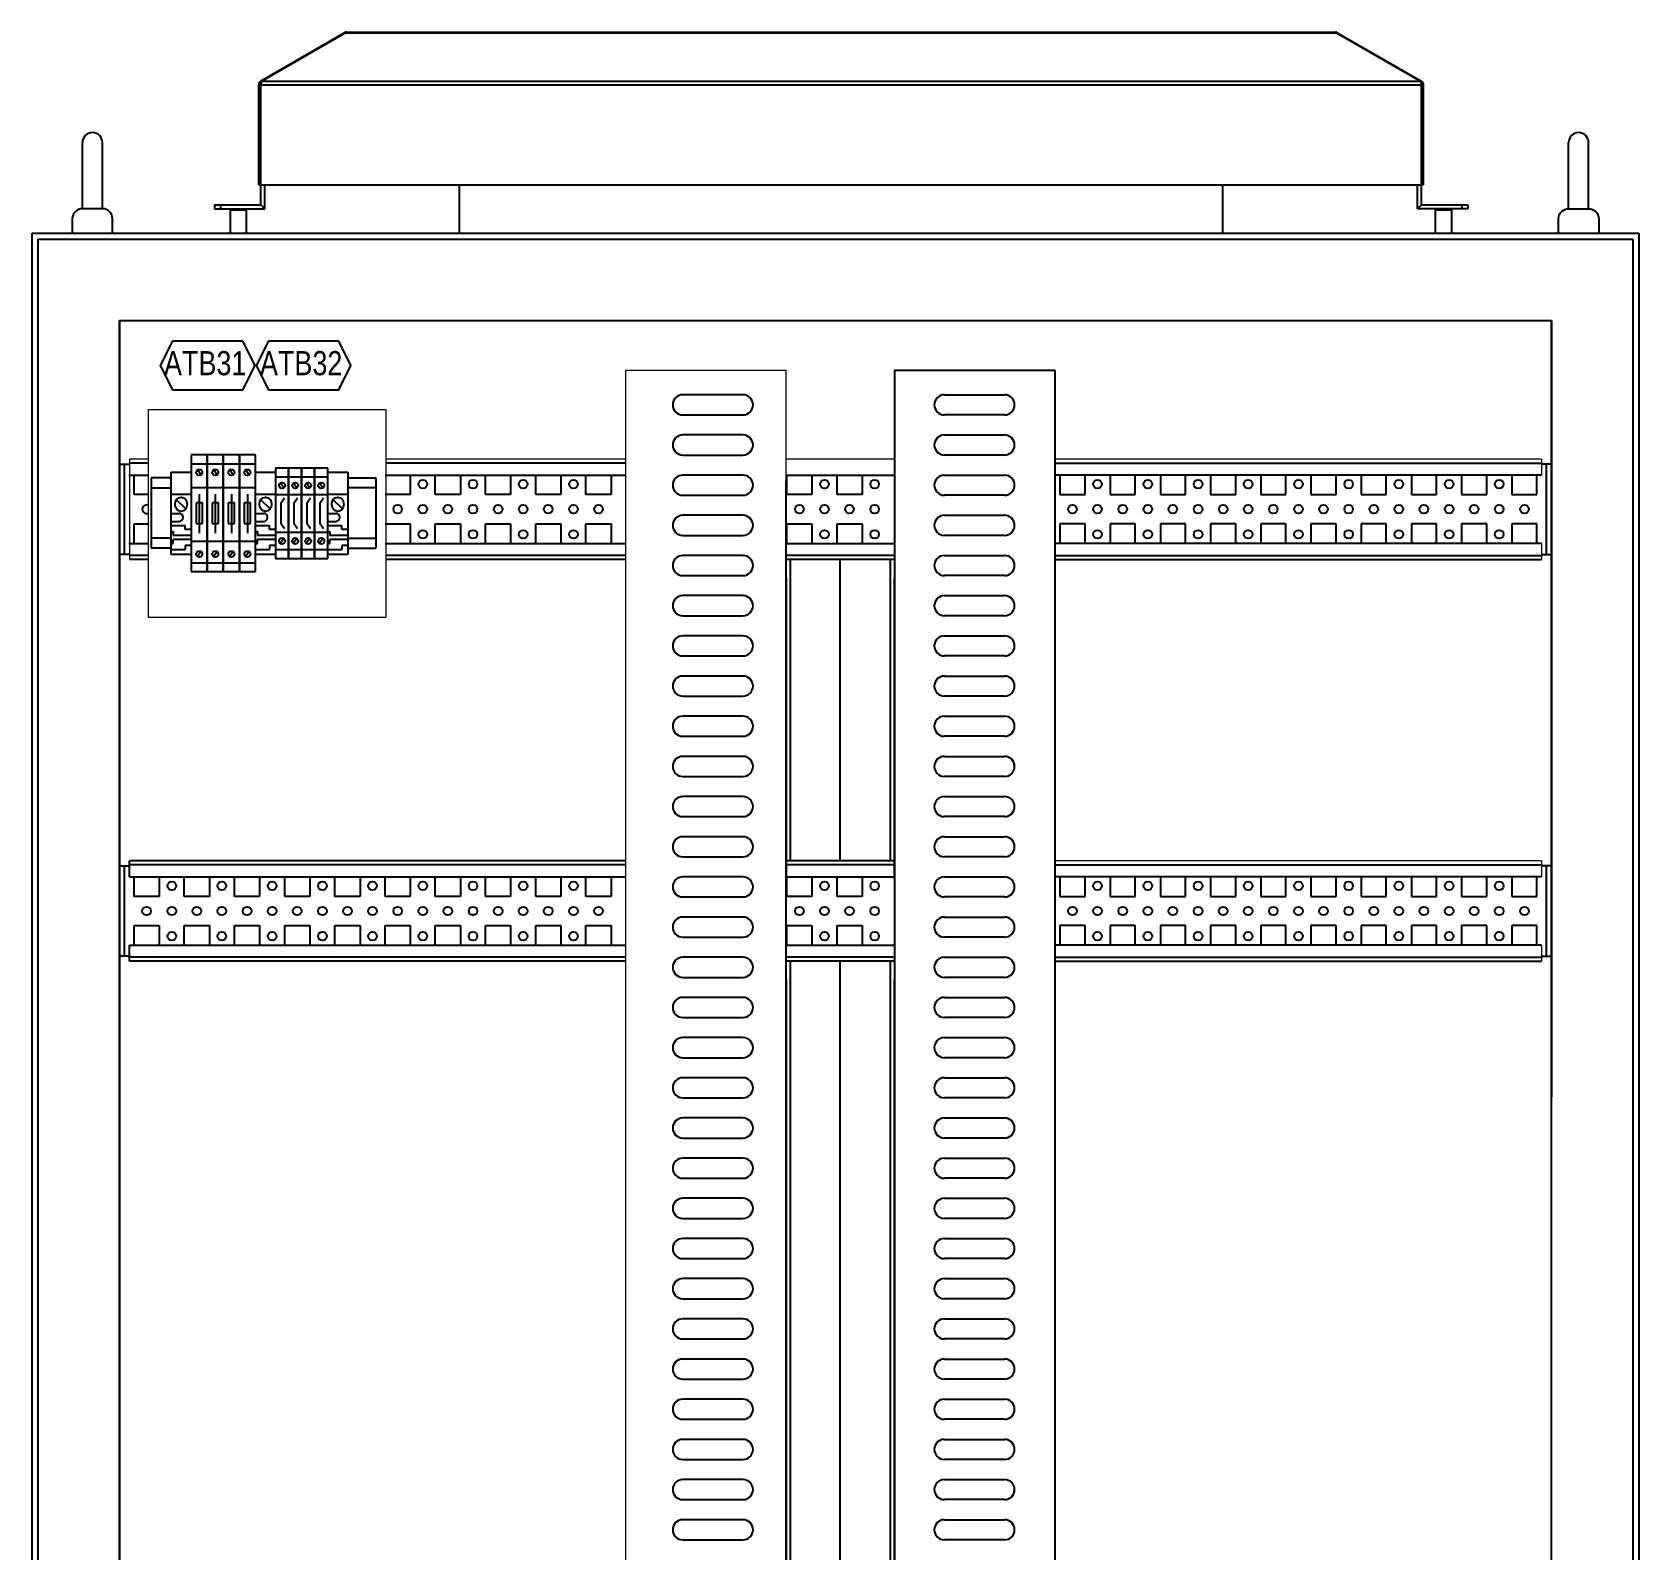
# Model space of a CAD drawing. Extents: x 81444 to 119867, y -54538 to -28747.
# Drawn here: x 103296 to 104096, y -30391 to -29636 of the extents above; entities that cross this region are included whole.
import ezdxf
from ezdxf.lldxf.tags import DXFTag

# ---------------------------------------------------------------- set-up
doc = ezdxf.new("R2010")
doc.units = 0
doc.header["$LTSCALE"] = 100
doc.header["$MEASUREMENT"] = 0
doc.layers.add('EYEBOLT', color=7, linetype='Continuous')
doc.layers.add('PANEL', color=7, linetype='Continuous')
doc.layers.add('细实线', color=7, linetype='Continuous', lineweight=20)
doc.styles.add('HZ', font='arial.ttf', dxfattribs={"width": 0.7})
tags = doc.linetypes.add('HIDDEN2', pattern=[0.1875, 0.125, -0.0625]).pattern_tags.tags
tags[6:7] = [DXFTag(74, 4), DXFTag(75, 0), DXFTag(340, '0'), DXFTag(46, 1.0), DXFTag(50, 0.0), DXFTag(44, 0.0), DXFTag(45, 0.0)]
tags[4:5] = [DXFTag(74, 4), DXFTag(75, 0), DXFTag(340, '0'), DXFTag(46, 1.0), DXFTag(50, 0.0), DXFTag(44, 0.0), DXFTag(45, 0.0)]

# ---------------------------------------------------------------- blocks, each defined once
blk = doc.blocks.new('堵头')
at = {"color": 53}
for p, q in [((0, -41), (0, 0)), ((0, 0), (10, 0)), ((10, 0), (10, -41)), ((0, -11), (10, -11)), ((7.28, -18.33), (2.72, -13.78)), ((0, -20.55), (4, -20.55)), ((0, -24.55), (4, -24.55)), ((0, -26.55), (7, -26.55)), ((0, -29.55), (1, -29.55)), ((1, -29.55), (1, -31.55)), ((10, -31.55), (1, -31.55)), ((7, -28.55), (7, -26.55)), ((10, -28.55), (7, -28.55)), ((0, -35.55), (1, -35.55)), ((0, -38.55), (7, -38.55)), ((10, -33.55), (1, -33.55)), ((1, -35.55), (1, -33.55)), ((10, -36.55), (7, -36.55)), ((7, -36.55), (7, -38.55)), ((10, -41), (0, -41))]:
    blk.add_line(p, q, dxfattribs=at)
blk.add_arc((4, -22.55), 2, 270, 90, dxfattribs=at)
blk.add_ellipse((5, -16.05), major_axis=(0, -3.5), ratio=0.857143, start_param=4.712389, end_param=10.995574, dxfattribs=at)
blk = doc.blocks.new('Z$W@#31031')
at = {"color": 53}
for p, q in [((0, 45), (0, 0)), ((6.5, 45), (0, 45)), ((0, 40.63), (6.5, 40.63)), ((6.5, 0), (6.5, 45)), ((0, 31.89), (6.5, 31.89)), ((2.6, 27.5), (4.44, 30.12)), ((2.6, 27.61), (2.6, 17.39)), ((2.6, 17.5), (4.44, 14.88)), ((0, 13.11), (6.5, 13.11)), ((0, 4.37), (6.5, 4.37)), ((0, 0), (6.5, 0))]:
    blk.add_line(p, q, dxfattribs=at)
at = {"color": 53, "linetype": 'HIDDEN2'}
for p, q in [((4.15, 35.13), (2.35, 37.54)), ((4.15, 9.87), (2.35, 7.46))]:
    blk.add_line(p, q, dxfattribs=at)
at = {"color": 53}
for centre in [(3.28, 36.32), (3.28, 8.68)]:
    blk.add_circle(centre, 1.5, dxfattribs=at)
blk = doc.blocks.new('Z$W@#5084')
at = {"color": 53}
for p, q in [((0, 58), (0, 0)), ((8, 58), (0, 58)), ((8, 0), (8, 58)), ((0, 53.63), (8, 53.63)), ((0, 41.89), (8, 41.89)), ((2.45, 34.11), (2.45, 23.89)), ((5.63, 34.11), (2.45, 34.11)), ((4.04, 38.43), (4.04, 19.1)), ((5.63, 23.89), (5.63, 34.11)), ((2.45, 23.89), (5.63, 23.89)), ((0, 15.11), (8, 15.11)), ((0, 4.37), (8, 4.37)), ((0, 0), (8, 0))]:
    blk.add_line(p, q, dxfattribs=at)
at = {"color": 53, "linetype": 'HIDDEN2'}
for p, q in [((4.9, 48.13), (3.1, 50.54)), ((4.9, 9.87), (3.1, 7.46))]:
    blk.add_line(p, q, dxfattribs=at)
at = {"color": 53}
for centre in [(4.03, 49.32), (4.03, 8.68)]:
    blk.add_circle(centre, 1.5, dxfattribs=at)

msp = doc.modelspace()

# ---------------------------------------------------------------- linework, layer by layer
at = {"color": 7, "linetype": 'Continuous'}
for p, q in [((103451.84, -29636.02), (103410.15, -29660.09)), ((103452.34, -29636.02), (103410.65, -29660.09)), ((103451.84, -29636.02), (103451.96, -29636.24)), ((103452.34, -29636.02), (103945.76, -29636.02)), ((103452.94, -29635.72), (103945.16, -29635.72)), ((103945.76, -29636.02), (103987.45, -29660.09)), ((103946.26, -29636.02), (103946.13, -29636.24)), ((103946.26, -29636.02), (103987.95, -29660.09)), ((103409.05, -29711.72), (103409.05, -29662)), ((103409.05, -29662), (103410.05, -29662)), ((103410.05, -29711.72), (103410.05, -29662)), ((103410.05, -29662), (103988.05, -29662)), ((103410.15, -29660.09), (103410.44, -29660.6)), ((103410.65, -29660.09), (103987.45, -29660.09)), ((103987.95, -29660.09), (103987.65, -29660.6)), ((103988.05, -29711.72), (103988.05, -29662)), ((103989.05, -29662), (103988.05, -29662)), ((103989.05, -29711.72), (103989.05, -29662)), ((103409.05, -29711.72), (103410.05, -29711.72)), ((103410.05, -29721.72), (103410.05, -29711.72)), ((103410.05, -29711.72), (103988.05, -29711.72)), ((103412.05, -29723.72), (103412.05, -29711.72)), ((103509.05, -29735.72), (103509.05, -29711.72)), ((103889.05, -29735.72), (103889.05, -29711.72)), ((103986.05, -29723.72), (103986.05, -29711.72)), ((103988.05, -29721.72), (103988.05, -29711.72)), ((103989.05, -29711.72), (103988.05, -29711.72)), ((103387.05, -29721.72), (103387.05, -29723.72)), ((103387.05, -29721.72), (103410.05, -29721.72)), ((103387.05, -29723.72), (103412.05, -29723.72)), ((103390.05, -29721.72), (103390.05, -29723.72)), ((103395.55, -29723.72), (103395.05, -29724.22)), ((103395.05, -29735.72), (103395.05, -29724.22)), ((103395.05, -29724.22), (103403.05, -29724.22)), ((103402.55, -29723.72), (103403.05, -29724.22)), ((103403.05, -29735.72), (103403.05, -29724.22)), ((103412.05, -29723.72), (103410.05, -29721.72)), ((103986.05, -29723.72), (103988.05, -29721.72)), ((104011.05, -29723.72), (103986.05, -29723.72)), ((103988.05, -29721.72), (104011.05, -29721.72)), ((103995.55, -29723.72), (103995.05, -29724.22)), ((103995.05, -29735.72), (103995.05, -29724.22)), ((103995.05, -29724.22), (104003.05, -29724.22)), ((104002.55, -29723.72), (104003.05, -29724.22)), ((104003.05, -29735.72), (104003.05, -29724.22)), ((104008.05, -29721.72), (104008.05, -29723.72)), ((104011.05, -29721.72), (104011.05, -29723.72)), ((103650.19, -29816.25), (103620.19, -29816.25)), ((103750.44, -29816.25), (103780.44, -29816.25)), ((103620.19, -29826.25), (103650.19, -29826.25)), ((103780.44, -29826.25), (103750.44, -29826.25)), ((103650.19, -29836.25), (103620.19, -29836.25)), ((103750.44, -29836.25), (103780.44, -29836.25)), ((103620.19, -29846.25), (103650.19, -29846.25)), ((103780.44, -29846.25), (103750.44, -29846.25)), ((103339.75, -29850.72), (103344.75, -29850.72)), ((103342.25, -29895.72), (103342.25, -29850.72)), ((103354.2, -29850.22), (103344.72, -29850.22)), ((103591.65, -29850.22), (103472.34, -29850.22)), ((103805.65, -29850.22), (104047.78, -29850.22)), ((104052.75, -29850.72), (104047.75, -29850.72)), ((104050.25, -29895.72), (104050.25, -29850.72)), ((103344.35, -29856.22), (103354.2, -29856.22)), ((103347, -29865.97), (103347, -29856.22)), ((103472, -29856.22), (103591.65, -29856.22)), ((103484.5, -29856.22), (103484.5, -29865.97)), ((103497, -29865.97), (103497, -29856.22)), ((103509.5, -29856.22), (103509.5, -29865.97)), ((103522, -29865.97), (103522, -29856.22)), ((103534.5, -29856.22), (103534.5, -29865.97)), ((103547, -29865.97), (103547, -29856.22)), ((103559.5, -29856.22), (103559.5, -29865.97)), ((103572, -29865.97), (103572, -29856.22)), ((103584.5, -29856.22), (103584.5, -29865.97)), ((103650.19, -29856.25), (103620.19, -29856.25)), ((103671.65, -29856.22), (103725.65, -29856.22)), ((103671.65, -31604.22), (103671.65, -29859.22)), ((103672, -29865.97), (103672, -29856.22)), ((103684.5, -29856.22), (103684.5, -29865.97)), ((103697, -29865.97), (103697, -29856.22)), ((103709.5, -29856.22), (103709.5, -29865.97)), ((103750.44, -29856.25), (103780.44, -29856.25)), ((104047.75, -29856.22), (103805.65, -29856.22)), ((103808, -29856.22), (103808, -29865.97)), ((103820.5, -29865.97), (103820.5, -29856.22)), ((103833, -29856.22), (103833, -29865.97)), ((103845.5, -29865.97), (103845.5, -29856.22)), ((103858, -29856.22), (103858, -29865.97)), ((103870.5, -29865.97), (103870.5, -29856.22)), ((103883, -29856.22), (103883, -29865.97)), ((103895.5, -29865.97), (103895.5, -29856.22)), ((103908, -29856.22), (103908, -29865.97)), ((103920.5, -29865.97), (103920.5, -29856.22)), ((103933, -29856.22), (103933, -29865.97)), ((103945.5, -29865.97), (103945.5, -29856.22)), ((103958, -29856.22), (103958, -29865.97)), ((103970.5, -29865.97), (103970.5, -29856.22)), ((103983, -29856.22), (103983, -29865.97)), ((103995.5, -29865.97), (103995.5, -29856.22)), ((104008, -29856.22), (104008, -29865.97)), ((104020.5, -29865.97), (104020.5, -29856.22)), ((104033, -29856.22), (104033, -29865.97)), ((104045.5, -29865.97), (104045.5, -29856.22)), ((103354.2, -29865.97), (103347, -29865.97)), ((103484.5, -29865.97), (103472, -29865.97)), ((103509.5, -29865.97), (103497, -29865.97)), ((103534.5, -29865.97), (103522, -29865.97)), ((103559.5, -29865.97), (103547, -29865.97)), ((103584.5, -29865.97), (103572, -29865.97)), ((103620.19, -29866.25), (103650.19, -29866.25)), ((103684.5, -29865.97), (103672, -29865.97)), ((103709.5, -29865.97), (103697, -29865.97)), ((103780.44, -29866.25), (103750.44, -29866.25)), ((103808, -29865.97), (103820.5, -29865.97)), ((103833, -29865.97), (103845.5, -29865.97)), ((103858, -29865.97), (103870.5, -29865.97)), ((103883, -29865.97), (103895.5, -29865.97)), ((103908, -29865.97), (103920.5, -29865.97)), ((103933, -29865.97), (103945.5, -29865.97)), ((103958, -29865.97), (103970.5, -29865.97)), ((103983, -29865.97), (103995.5, -29865.97)), ((104008, -29865.97), (104020.5, -29865.97)), ((104033, -29865.97), (104045.5, -29865.97)), ((103650.19, -29876.25), (103620.19, -29876.25)), ((103750.44, -29876.25), (103780.44, -29876.25)), ((103347, -29880.47), (103354.2, -29880.47)), ((103347, -29890.22), (103347, -29880.47)), ((103472, -29880.47), (103484.5, -29880.47)), ((103484.5, -29880.47), (103484.5, -29890.22)), ((103497, -29880.47), (103509.5, -29880.47)), ((103497, -29890.22), (103497, -29880.47)), ((103509.5, -29880.47), (103509.5, -29890.22)), ((103522, -29880.47), (103534.5, -29880.47)), ((103522, -29890.22), (103522, -29880.47)), ((103534.5, -29880.47), (103534.5, -29890.22)), ((103547, -29880.47), (103559.5, -29880.47)), ((103547, -29890.22), (103547, -29880.47)), ((103559.5, -29880.47), (103559.5, -29890.22)), ((103572, -29880.47), (103584.5, -29880.47)), ((103572, -29890.22), (103572, -29880.47)), ((103584.5, -29880.47), (103584.5, -29890.22)), ((103620.19, -29886.25), (103650.19, -29886.25)), ((103672, -29880.47), (103684.5, -29880.47)), ((103672, -29890.22), (103672, -29880.47)), ((103684.5, -29880.47), (103684.5, -29890.22)), ((103697, -29880.47), (103709.5, -29880.47)), ((103697, -29890.22), (103697, -29880.47)), ((103709.5, -29880.47), (103709.5, -29890.22)), ((103780.44, -29886.25), (103750.44, -29886.25)), ((103820.5, -29880.47), (103808, -29880.47)), ((103808, -29880.47), (103808, -29890.22)), ((103820.5, -29890.22), (103820.5, -29880.47)), ((103845.5, -29880.47), (103833, -29880.47)), ((103833, -29880.47), (103833, -29890.22)), ((103845.5, -29890.22), (103845.5, -29880.47)), ((103870.5, -29880.47), (103858, -29880.47)), ((103858, -29880.47), (103858, -29890.22)), ((103870.5, -29890.22), (103870.5, -29880.47)), ((103895.5, -29880.47), (103883, -29880.47)), ((103883, -29880.47), (103883, -29890.22)), ((103895.5, -29890.22), (103895.5, -29880.47)), ((103920.5, -29880.47), (103908, -29880.47)), ((103908, -29880.47), (103908, -29890.22)), ((103920.5, -29890.22), (103920.5, -29880.47)), ((103945.5, -29880.47), (103933, -29880.47)), ((103933, -29880.47), (103933, -29890.22)), ((103945.5, -29890.22), (103945.5, -29880.47)), ((103970.5, -29880.47), (103958, -29880.47)), ((103958, -29880.47), (103958, -29890.22)), ((103970.5, -29890.22), (103970.5, -29880.47)), ((103995.5, -29880.47), (103983, -29880.47)), ((103983, -29880.47), (103983, -29890.22)), ((103995.5, -29890.22), (103995.5, -29880.47)), ((104020.5, -29880.47), (104008, -29880.47)), ((104008, -29880.47), (104008, -29890.22)), ((104020.5, -29890.22), (104020.5, -29880.47)), ((104045.5, -29880.47), (104033, -29880.47)), ((104033, -29880.47), (104033, -29890.22)), ((104045.5, -29890.22), (104045.5, -29880.47)), ((103344.75, -29895.72), (103339.75, -29895.72)), ((103344.35, -29890.22), (103354.2, -29890.22)), ((103472, -29890.22), (103591.65, -29890.22)), ((103671.65, -29890.22), (103725.65, -29890.22)), ((104047.75, -29890.22), (103805.65, -29890.22)), ((104047.75, -29895.72), (104052.75, -29895.72)), ((103354.2, -29896.22), (103344.72, -29896.22)), ((103354.2, -29898.22), (103344.72, -29898.22)), ((103591.65, -29896.22), (103472.34, -29896.22)), ((103591.65, -29898.22), (103472.34, -29898.22)), ((103650.19, -29896.25), (103620.19, -29896.25)), ((103725.65, -29896.22), (103671.65, -29896.22)), ((103725.65, -29898.22), (103671.65, -29898.22)), ((103673.65, -29898.22), (103673.65, -30048.22)), ((103698.65, -30048.22), (103698.65, -29898.22)), ((103698.65, -30048.22), (103698.65, -29898.22)), ((103723.65, -30048.22), (103723.65, -29898.22)), ((103750.44, -29896.25), (103780.44, -29896.25)), ((103805.65, -29896.22), (104047.78, -29896.22)), ((103805.65, -29898.22), (104047.78, -29898.22)), ((103620.19, -29906.25), (103650.19, -29906.25)), ((103671.65, -29907.22), (103671.65, -30057.22)), ((103725.65, -30057.22), (103725.65, -29907.22)), ((103780.44, -29906.25), (103750.44, -29906.25)), ((103650.19, -29916.25), (103620.19, -29916.25)), ((103750.44, -29916.25), (103780.44, -29916.25)), ((103620.19, -29926.25), (103650.19, -29926.25)), ((103780.44, -29926.25), (103750.44, -29926.25)), ((103650.19, -29936.25), (103620.19, -29936.25)), ((103750.44, -29936.25), (103780.44, -29936.25)), ((103620.19, -29946.25), (103650.19, -29946.25)), ((103780.44, -29946.25), (103750.44, -29946.25)), ((103650.19, -29956.25), (103620.19, -29956.25)), ((103750.44, -29956.25), (103780.44, -29956.25)), ((103620.19, -29966.25), (103650.19, -29966.25)), ((103780.44, -29966.25), (103750.44, -29966.25)), ((103650.19, -29976.25), (103620.19, -29976.25)), ((103750.44, -29976.25), (103780.44, -29976.25)), ((103620.19, -29986.25), (103650.19, -29986.25)), ((103780.44, -29986.25), (103750.44, -29986.25)), ((103650.19, -29996.25), (103620.19, -29996.25)), ((103750.44, -29996.25), (103780.44, -29996.25)), ((103620.19, -30006.25), (103650.19, -30006.25)), ((103780.44, -30006.25), (103750.44, -30006.25)), ((103650.19, -30016.25), (103620.19, -30016.25)), ((103750.44, -30016.25), (103780.44, -30016.25)), ((103620.19, -30026.25), (103650.19, -30026.25)), ((103780.44, -30026.25), (103750.44, -30026.25)), ((103650.19, -30036.25), (103620.19, -30036.25)), ((103750.44, -30036.25), (103780.44, -30036.25)), ((103620.19, -30046.25), (103650.19, -30046.25)), ((103780.44, -30046.25), (103750.44, -30046.25)), ((103339.75, -30050.72), (103344.75, -30050.72)), ((103342.25, -30095.72), (103342.25, -30050.72)), ((103523.75, -30048.22), (103344.75, -30048.22)), ((103344.75, -30056.22), (103344.75, -30048.22)), ((103523.75, -30050.22), (103344.75, -30050.22)), ((103591.65, -30048.22), (103523.75, -30048.22)), ((103591.65, -30050.22), (103523.75, -30050.22)), ((103725.65, -30048.22), (103671.65, -30048.22)), ((103725.65, -30050.22), (103671.65, -30050.22)), ((103805.65, -30050.22), (104047.78, -30050.22)), ((104052.75, -30050.72), (104047.75, -30050.72)), ((104050.25, -30095.72), (104050.25, -30050.72)), ((103344.75, -30056.22), (103523.75, -30056.22)), ((103347, -30065.97), (103347, -30056.22)), ((103359.5, -30056.22), (103359.5, -30065.97)), ((103372, -30065.97), (103372, -30056.22)), ((103384.5, -30056.22), (103384.5, -30065.97)), ((103397, -30065.97), (103397, -30056.22)), ((103409.5, -30056.22), (103409.5, -30065.97)), ((103422, -30065.97), (103422, -30056.22)), ((103434.5, -30056.22), (103434.5, -30065.97)), ((103447, -30065.97), (103447, -30056.22)), ((103459.5, -30056.22), (103459.5, -30065.97)), ((103472, -30065.97), (103472, -30056.22)), ((103484.5, -30056.22), (103484.5, -30065.97)), ((103497, -30065.97), (103497, -30056.22)), ((103509.5, -30056.22), (103509.5, -30065.97)), ((103522, -30065.97), (103522, -30056.22)), ((103523.75, -30056.22), (103591.65, -30056.22)), ((103534.5, -30056.22), (103534.5, -30065.97)), ((103547, -30065.97), (103547, -30056.22)), ((103559.5, -30056.22), (103559.5, -30065.97)), ((103572, -30065.97), (103572, -30056.22)), ((103584.5, -30056.22), (103584.5, -30065.97)), ((103650.19, -30056.25), (103620.19, -30056.25)), ((103671.65, -30056.22), (103725.65, -30056.22)), ((103672, -30065.97), (103672, -30056.22)), ((103684.5, -30056.22), (103684.5, -30065.97)), ((103697, -30065.97), (103697, -30056.22)), ((103709.5, -30056.22), (103709.5, -30065.97)), ((103750.44, -30056.25), (103780.44, -30056.25)), ((104047.75, -30056.22), (103805.65, -30056.22)), ((103808, -30056.22), (103808, -30065.97)), ((103820.5, -30065.97), (103820.5, -30056.22)), ((103833, -30056.22), (103833, -30065.97)), ((103845.5, -30065.97), (103845.5, -30056.22)), ((103858, -30056.22), (103858, -30065.97)), ((103870.5, -30065.97), (103870.5, -30056.22)), ((103883, -30056.22), (103883, -30065.97)), ((103895.5, -30065.97), (103895.5, -30056.22)), ((103908, -30056.22), (103908, -30065.97)), ((103920.5, -30065.97), (103920.5, -30056.22)), ((103933, -30056.22), (103933, -30065.97)), ((103945.5, -30065.97), (103945.5, -30056.22)), ((103958, -30056.22), (103958, -30065.97)), ((103970.5, -30065.97), (103970.5, -30056.22)), ((103983, -30056.22), (103983, -30065.97)), ((103995.5, -30065.97), (103995.5, -30056.22)), ((104008, -30056.22), (104008, -30065.97)), ((104020.5, -30065.97), (104020.5, -30056.22)), ((104033, -30056.22), (104033, -30065.97)), ((104045.5, -30065.97), (104045.5, -30056.22)), ((103359.5, -30065.97), (103347, -30065.97)), ((103384.5, -30065.97), (103372, -30065.97)), ((103409.5, -30065.97), (103397, -30065.97)), ((103434.5, -30065.97), (103422, -30065.97)), ((103459.5, -30065.97), (103447, -30065.97)), ((103484.5, -30065.97), (103472, -30065.97)), ((103509.5, -30065.97), (103497, -30065.97)), ((103534.5, -30065.97), (103522, -30065.97)), ((103559.5, -30065.97), (103547, -30065.97)), ((103584.5, -30065.97), (103572, -30065.97)), ((103620.19, -30066.25), (103650.19, -30066.25)), ((103684.5, -30065.97), (103672, -30065.97)), ((103709.5, -30065.97), (103697, -30065.97)), ((103780.44, -30066.25), (103750.44, -30066.25)), ((103808, -30065.97), (103820.5, -30065.97)), ((103833, -30065.97), (103845.5, -30065.97)), ((103858, -30065.97), (103870.5, -30065.97)), ((103883, -30065.97), (103895.5, -30065.97)), ((103908, -30065.97), (103920.5, -30065.97)), ((103933, -30065.97), (103945.5, -30065.97)), ((103958, -30065.97), (103970.5, -30065.97)), ((103983, -30065.97), (103995.5, -30065.97)), ((104008, -30065.97), (104020.5, -30065.97)), ((104033, -30065.97), (104045.5, -30065.97)), ((103513.75, -30072.47), (103513.75, -30073.98)), ((103516.57, -30075.21), (103514.93, -30075.21)), ((103650.19, -30076.25), (103620.19, -30076.25)), ((103750.44, -30076.25), (103780.44, -30076.25)), ((103347, -30080.47), (103359.5, -30080.47)), ((103347, -30090.22), (103347, -30080.47)), ((103359.5, -30080.47), (103359.5, -30090.22)), ((103372, -30080.47), (103384.5, -30080.47)), ((103372, -30090.22), (103372, -30080.47)), ((103384.5, -30080.47), (103384.5, -30090.22)), ((103397, -30080.47), (103409.5, -30080.47)), ((103397, -30090.22), (103397, -30080.47)), ((103409.5, -30080.47), (103409.5, -30090.22)), ((103422, -30080.47), (103434.5, -30080.47)), ((103422, -30090.22), (103422, -30080.47)), ((103434.5, -30080.47), (103434.5, -30090.22)), ((103447, -30080.47), (103459.5, -30080.47)), ((103447, -30090.22), (103447, -30080.47)), ((103459.5, -30080.47), (103459.5, -30090.22)), ((103472, -30080.47), (103484.5, -30080.47)), ((103472, -30090.22), (103472, -30080.47)), ((103484.5, -30080.47), (103484.5, -30090.22)), ((103497, -30080.47), (103509.5, -30080.47)), ((103497, -30090.22), (103497, -30080.47)), ((103509.5, -30080.47), (103509.5, -30090.22)), ((103522, -30080.47), (103534.5, -30080.47)), ((103522, -30090.22), (103522, -30080.47)), ((103534.5, -30080.47), (103534.5, -30090.22)), ((103547, -30080.47), (103559.5, -30080.47)), ((103547, -30090.22), (103547, -30080.47)), ((103559.5, -30080.47), (103559.5, -30090.22)), ((103572, -30080.47), (103584.5, -30080.47)), ((103572, -30090.22), (103572, -30080.47)), ((103584.5, -30080.47), (103584.5, -30090.22)), ((103620.19, -30086.25), (103650.19, -30086.25)), ((103672, -30080.47), (103684.5, -30080.47)), ((103672, -30090.22), (103672, -30080.47)), ((103684.5, -30080.47), (103684.5, -30090.22)), ((103697, -30080.47), (103709.5, -30080.47)), ((103697, -30090.22), (103697, -30080.47)), ((103709.5, -30080.47), (103709.5, -30090.22)), ((103780.44, -30086.25), (103750.44, -30086.25)), ((103820.5, -30080.47), (103808, -30080.47)), ((103808, -30080.47), (103808, -30090.22)), ((103820.5, -30090.22), (103820.5, -30080.47)), ((103845.5, -30080.47), (103833, -30080.47)), ((103833, -30080.47), (103833, -30090.22)), ((103845.5, -30090.22), (103845.5, -30080.47)), ((103870.5, -30080.47), (103858, -30080.47)), ((103858, -30080.47), (103858, -30090.22)), ((103870.5, -30090.22), (103870.5, -30080.47)), ((103895.5, -30080.47), (103883, -30080.47)), ((103883, -30080.47), (103883, -30090.22)), ((103895.5, -30090.22), (103895.5, -30080.47)), ((103920.5, -30080.47), (103908, -30080.47)), ((103908, -30080.47), (103908, -30090.22)), ((103920.5, -30090.22), (103920.5, -30080.47)), ((103945.5, -30080.47), (103933, -30080.47)), ((103933, -30080.47), (103933, -30090.22)), ((103945.5, -30090.22), (103945.5, -30080.47)), ((103970.5, -30080.47), (103958, -30080.47)), ((103958, -30080.47), (103958, -30090.22)), ((103970.5, -30090.22), (103970.5, -30080.47)), ((103995.5, -30080.47), (103983, -30080.47)), ((103983, -30080.47), (103983, -30090.22)), ((103995.5, -30090.22), (103995.5, -30080.47)), ((104020.5, -30080.47), (104008, -30080.47)), ((104008, -30080.47), (104008, -30090.22)), ((104020.5, -30090.22), (104020.5, -30080.47)), ((104045.5, -30080.47), (104033, -30080.47)), ((104033, -30080.47), (104033, -30090.22)), ((104045.5, -30090.22), (104045.5, -30080.47)), ((103344.75, -30095.72), (103339.75, -30095.72)), ((103344.75, -30090.22), (103523.75, -30090.22)), ((103344.75, -30098.22), (103344.75, -30090.22)), ((103523.75, -30090.22), (103591.65, -30090.22)), ((103671.65, -30090.22), (103725.65, -30090.22)), ((104047.75, -30090.22), (103805.65, -30090.22)), ((104047.75, -30095.72), (104052.75, -30095.72)), ((103523.75, -30096.22), (103344.75, -30096.22)), ((103523.75, -30098.22), (103344.75, -30098.22)), ((103591.65, -30096.22), (103523.75, -30096.22)), ((103591.65, -30098.22), (103523.75, -30098.22)), ((103650.19, -30096.25), (103620.19, -30096.25)), ((103725.65, -30096.22), (103671.65, -30096.22)), ((103725.65, -30098.22), (103671.65, -30098.22)), ((103673.65, -30098.22), (103673.65, -30798.22)), ((103698.65, -30798.22), (103698.65, -30098.22)), ((103698.65, -30798.22), (103698.65, -30098.22)), ((103723.65, -30798.22), (103723.65, -30098.22)), ((103750.44, -30096.25), (103780.44, -30096.25)), ((103805.65, -30096.22), (104047.78, -30096.22)), ((103805.65, -30098.22), (104047.78, -30098.22)), ((103620.19, -30106.25), (103650.19, -30106.25)), ((103671.65, -30107.22), (103671.65, -30807.22)), ((103725.65, -30807.22), (103725.65, -30107.22)), ((103780.44, -30106.25), (103750.44, -30106.25)), ((103650.19, -30116.25), (103620.19, -30116.25)), ((103750.44, -30116.25), (103780.44, -30116.25)), ((103620.19, -30126.25), (103650.19, -30126.25)), ((103780.44, -30126.25), (103750.44, -30126.25)), ((103650.19, -30136.25), (103620.19, -30136.25)), ((103750.44, -30136.25), (103780.44, -30136.25)), ((103620.19, -30146.25), (103650.19, -30146.25)), ((103780.44, -30146.25), (103750.44, -30146.25)), ((103650.19, -30156.25), (103620.19, -30156.25)), ((103750.44, -30156.25), (103780.44, -30156.25)), ((103620.19, -30166.25), (103650.19, -30166.25)), ((103780.44, -30166.25), (103750.44, -30166.25)), ((103650.19, -30176.25), (103620.19, -30176.25)), ((103750.44, -30176.25), (103780.44, -30176.25)), ((103620.19, -30186.25), (103650.19, -30186.25)), ((103780.44, -30186.25), (103750.44, -30186.25)), ((103650.19, -30196.25), (103620.19, -30196.25)), ((103750.44, -30196.25), (103780.44, -30196.25)), ((103620.19, -30206.25), (103650.19, -30206.25)), ((103780.44, -30206.25), (103750.44, -30206.25)), ((103650.19, -30216.25), (103620.19, -30216.25)), ((103750.44, -30216.25), (103780.44, -30216.25)), ((103620.19, -30226.25), (103650.19, -30226.25)), ((103780.44, -30226.25), (103750.44, -30226.25)), ((103650.19, -30236.25), (103620.19, -30236.25)), ((103750.44, -30236.25), (103780.44, -30236.25)), ((103620.19, -30246.25), (103650.19, -30246.25)), ((103780.44, -30246.25), (103750.44, -30246.25)), ((103650.19, -30256.25), (103620.19, -30256.25)), ((103750.44, -30256.25), (103780.44, -30256.25)), ((103620.19, -30266.25), (103650.19, -30266.25)), ((103780.44, -30266.25), (103750.44, -30266.25)), ((103650.19, -30276.25), (103620.19, -30276.25)), ((103750.44, -30276.25), (103780.44, -30276.25)), ((103620.19, -30286.25), (103650.19, -30286.25)), ((103780.44, -30286.25), (103750.44, -30286.25)), ((103650.19, -30296.25), (103620.19, -30296.25)), ((103750.44, -30296.25), (103780.44, -30296.25)), ((103620.19, -30306.25), (103650.19, -30306.25)), ((103780.44, -30306.25), (103750.44, -30306.25)), ((103650.19, -30316.25), (103620.19, -30316.25)), ((103750.44, -30316.25), (103780.44, -30316.25)), ((103620.19, -30326.25), (103650.19, -30326.25)), ((103780.44, -30326.25), (103750.44, -30326.25)), ((103650.19, -30336.25), (103620.19, -30336.25)), ((103750.44, -30336.25), (103780.44, -30336.25)), ((103620.19, -30346.25), (103650.19, -30346.25)), ((103780.44, -30346.25), (103750.44, -30346.25)), ((103650.19, -30356.25), (103620.19, -30356.25)), ((103750.44, -30356.25), (103780.44, -30356.25)), ((103620.19, -30366.25), (103650.19, -30366.25)), ((103780.44, -30366.25), (103750.44, -30366.25)), ((103650.19, -30376.25), (103620.19, -30376.25)), ((103750.44, -30376.25), (103780.44, -30376.25)), ((103620.19, -30386.25), (103650.19, -30386.25)), ((103780.44, -30386.25), (103750.44, -30386.25))]:
    msp.add_line(p, q, dxfattribs=at)
at = {"color": 6}
for p, q in [((103365.42, -29857.61), (103355.53, -29857.61)), ((103355.53, -29857.61), (103355.53, -29892.61)), ((103355.53, -29862.61), (103365.42, -29862.61)), ((103453.39, -29857.61), (103467.31, -29857.61)), ((103467.31, -29862.61), (103453.39, -29862.61)), ((103467.31, -29857.61), (103467.31, -29892.61)), ((103365.42, -29887.61), (103355.53, -29887.61)), ((103453.39, -29887.61), (103467.31, -29887.61)), ((103365.42, -29892.61), (103355.53, -29892.61)), ((103453.39, -29892.61), (103467.31, -29892.61))]:
    msp.add_line(p, q, dxfattribs=at)
at = {"color": 3}
for points in [[(103401.17, -29789.59), (103366.09, -29789.59), (103360.05, -29801.69), (103366.09, -29813.79), (103401.17, -29813.79), (103407.22, -29801.69), (103401.17, -29789.59)], [(103448.94, -29789.59), (103413.87, -29789.59), (103407.82, -29801.69), (103413.87, -29813.79), (103448.94, -29813.79), (103454.99, -29801.69), (103448.94, -29789.59)]]:
    msp.add_lwpolyline(points, dxfattribs=at)
at = {"color": 7}
msp.add_lwpolyline([(103805.65, -29804.22), (103725.65, -29804.22), (103725.65, -31604.22), (103805.65, -31604.22)], close=True, dxfattribs=at)
at = {"color": 7, "linetype": 'Continuous'}
for centre in [(103490.75, -29860.72), (103490.75, -29860.72), (103515.75, -29860.72), (103515.75, -29860.72), (103540.75, -29860.72), (103540.75, -29860.72), (103565.75, -29860.72), (103565.75, -29860.72), (103690.75, -29860.72), (103715.75, -29860.72), (103826.75, -29860.72), (103826.75, -29860.72), (103851.75, -29860.72), (103851.75, -29860.72), (103876.75, -29860.72), (103876.75, -29860.72), (103901.75, -29860.72), (103901.75, -29860.72), (103926.75, -29860.72), (103926.75, -29860.72), (103951.75, -29860.72), (103951.75, -29860.72), (103976.75, -29860.72), (103976.75, -29860.72), (104001.75, -29860.72), (104001.75, -29860.72), (104026.75, -29860.72), (104026.75, -29860.72), (103478.25, -29873.22), (103490.75, -29873.22), (103490.75, -29873.22), (103503.25, -29873.22), (103515.75, -29873.22), (103515.75, -29873.22), (103528.25, -29873.22), (103540.75, -29873.22), (103540.75, -29873.22), (103553.25, -29873.22), (103565.75, -29873.22), (103565.75, -29873.22), (103578.25, -29873.22), (103678.25, -29873.22), (103690.75, -29873.22), (103703.25, -29873.22), (103715.75, -29873.22), (103814.25, -29873.22), (103826.75, -29873.22), (103826.75, -29873.22), (103839.25, -29873.22), (103851.75, -29873.22), (103851.75, -29873.22), (103864.25, -29873.22), (103876.75, -29873.22), (103876.75, -29873.22), (103889.25, -29873.22), (103901.75, -29873.22), (103901.75, -29873.22), (103914.25, -29873.22), (103926.75, -29873.22), (103926.75, -29873.22), (103939.25, -29873.22), (103951.75, -29873.22), (103951.75, -29873.22), (103964.25, -29873.22), (103976.75, -29873.22), (103976.75, -29873.22), (103989.25, -29873.22), (104001.75, -29873.22), (104001.75, -29873.22), (104014.25, -29873.22), (104026.75, -29873.22), (104026.75, -29873.22), (104039.25, -29873.22), (103490.75, -29885.72), (103490.75, -29885.72), (103515.75, -29885.72), (103515.75, -29885.72), (103540.75, -29885.72), (103540.75, -29885.72), (103565.75, -29885.72), (103565.75, -29885.72), (103690.75, -29885.72), (103715.75, -29885.72), (103826.75, -29885.72), (103826.75, -29885.72), (103851.75, -29885.72), (103851.75, -29885.72), (103876.75, -29885.72), (103876.75, -29885.72), (103901.75, -29885.72), (103901.75, -29885.72), (103926.75, -29885.72), (103926.75, -29885.72), (103951.75, -29885.72), (103951.75, -29885.72), (103976.75, -29885.72), (103976.75, -29885.72), (104001.75, -29885.72), (104001.75, -29885.72), (104026.75, -29885.72), (104026.75, -29885.72), (103365.75, -30060.72), (103390.75, -30060.72), (103415.75, -30060.72), (103440.75, -30060.72), (103465.75, -30060.72), (103490.75, -30060.72), (103515.75, -30060.72), (103540.75, -30060.72), (103540.75, -30060.72), (103565.75, -30060.72), (103565.75, -30060.72), (103690.75, -30060.72), (103715.75, -30060.72), (103826.75, -30060.72), (103826.75, -30060.72), (103851.75, -30060.72), (103851.75, -30060.72), (103876.75, -30060.72), (103876.75, -30060.72), (103901.75, -30060.72), (103901.75, -30060.72), (103926.75, -30060.72), (103926.75, -30060.72), (103951.75, -30060.72), (103951.75, -30060.72), (103976.75, -30060.72), (103976.75, -30060.72), (104001.75, -30060.72), (104001.75, -30060.72), (104026.75, -30060.72), (104026.75, -30060.72), (103353.25, -30073.22), (103365.75, -30073.22), (103378.25, -30073.22), (103390.75, -30073.22), (103403.25, -30073.22), (103415.75, -30073.22), (103428.25, -30073.22), (103440.75, -30073.22), (103453.25, -30073.22), (103465.75, -30073.22), (103478.25, -30073.22), (103490.75, -30073.22), (103503.25, -30073.22), (103515.75, -30073.22), (103528.25, -30073.22), (103540.75, -30073.22), (103540.75, -30073.22), (103553.25, -30073.22), (103565.75, -30073.22), (103565.75, -30073.22), (103578.25, -30073.22), (103678.25, -30073.22), (103690.75, -30073.22), (103703.25, -30073.22), (103715.75, -30073.22), (103814.25, -30073.22), (103826.75, -30073.22), (103826.75, -30073.22), (103839.25, -30073.22), (103851.75, -30073.22), (103851.75, -30073.22), (103864.25, -30073.22), (103876.75, -30073.22), (103876.75, -30073.22), (103889.25, -30073.22), (103901.75, -30073.22), (103901.75, -30073.22), (103914.25, -30073.22), (103926.75, -30073.22), (103926.75, -30073.22), (103939.25, -30073.22), (103951.75, -30073.22), (103951.75, -30073.22), (103964.25, -30073.22), (103976.75, -30073.22), (103976.75, -30073.22), (103989.25, -30073.22), (104001.75, -30073.22), (104001.75, -30073.22), (104014.25, -30073.22), (104026.75, -30073.22), (104026.75, -30073.22), (104039.25, -30073.22), (103365.75, -30085.72), (103390.75, -30085.72), (103415.75, -30085.72), (103440.75, -30085.72), (103465.75, -30085.72), (103490.75, -30085.72), (103515.75, -30085.72), (103540.75, -30085.72), (103540.75, -30085.72), (103565.75, -30085.72), (103565.75, -30085.72), (103690.75, -30085.72), (103715.75, -30085.72), (103826.75, -30085.72), (103826.75, -30085.72), (103851.75, -30085.72), (103851.75, -30085.72), (103876.75, -30085.72), (103876.75, -30085.72), (103901.75, -30085.72), (103901.75, -30085.72), (103926.75, -30085.72), (103926.75, -30085.72), (103951.75, -30085.72), (103951.75, -30085.72), (103976.75, -30085.72), (103976.75, -30085.72), (104001.75, -30085.72), (104001.75, -30085.72), (104026.75, -30085.72), (104026.75, -30085.72)]:
    msp.add_circle(centre, 2.15, dxfattribs=at)
for centre, radius, start, end in [((103452.94, -29637.92), 2.2, 90, 120), ((103945.16, -29637.92), 2.2, 60, 90), ((103411.25, -29662), 2.2, 120, 180), ((103437.33, -29668.75), 28.1, 164.51613, 164.98898), ((103960.76, -29668.75), 28.1, 15.01102, 15.48387), ((103986.85, -29662), 2.2, 0, 60), ((103620.19, -29821.25), 5, 90, 270), ((103650.19, -29821.25), 5, 270, 90), ((103750.44, -29821.25), 5, 90, 270), ((103780.44, -29821.25), 5, 270, 90), ((103620.19, -29841.25), 5, 90, 270), ((103650.19, -29841.25), 5, 270, 90), ((103750.44, -29841.25), 5, 90, 270), ((103780.44, -29841.25), 5, 270, 90), ((103620.19, -29861.25), 5, 90, 270), ((103650.19, -29861.25), 5, 270, 90), ((103750.44, -29861.25), 5, 90, 270), ((103780.44, -29861.25), 5, 270, 90), ((103353.25, -29873.22), 2.15, 63.81534, 296.18466), ((103620.19, -29881.25), 5, 90, 270), ((103650.19, -29881.25), 5, 270, 90), ((103750.44, -29881.25), 5, 90, 270), ((103780.44, -29881.25), 5, 270, 90), ((103620.19, -29901.25), 5, 90, 270), ((103650.19, -29901.25), 5, 270, 90), ((103750.44, -29901.25), 5, 90, 270), ((103780.44, -29901.25), 5, 270, 90), ((103620.19, -29921.25), 5, 90, 270), ((103650.19, -29921.25), 5, 270, 90), ((103750.44, -29921.25), 5, 90, 270), ((103780.44, -29921.25), 5, 270, 90), ((103620.19, -29941.25), 5, 90, 270), ((103650.19, -29941.25), 5, 270, 90), ((103750.44, -29941.25), 5, 90, 270), ((103780.44, -29941.25), 5, 270, 90), ((103620.19, -29961.25), 5, 90, 270), ((103650.19, -29961.25), 5, 270, 90), ((103750.44, -29961.25), 5, 90, 270), ((103780.44, -29961.25), 5, 270, 90), ((103620.19, -29981.25), 5, 90, 270), ((103650.19, -29981.25), 5, 270, 90), ((103750.44, -29981.25), 5, 90, 270), ((103780.44, -29981.25), 5, 270, 90), ((103620.19, -30001.25), 5, 90, 270), ((103650.19, -30001.25), 5, 270, 90), ((103750.44, -30001.25), 5, 90, 270), ((103780.44, -30001.25), 5, 270, 90), ((103620.19, -30021.25), 5, 90, 270), ((103650.19, -30021.25), 5, 270, 90), ((103750.44, -30021.25), 5, 90, 270), ((103780.44, -30021.25), 5, 270, 90), ((103620.19, -30041.25), 5, 90, 270), ((103650.19, -30041.25), 5, 270, 90), ((103750.44, -30041.25), 5, 90, 270), ((103780.44, -30041.25), 5, 270, 90), ((103620.19, -30061.25), 5, 90, 270), ((103650.19, -30061.25), 5, 270, 90), ((103750.44, -30061.25), 5, 90, 270), ((103780.44, -30061.25), 5, 270, 90), ((103516.75, -30073.22), 2.15, 247.59488, 256.29654), ((103620.19, -30081.25), 5, 90, 270), ((103650.19, -30081.25), 5, 270, 90), ((103750.44, -30081.25), 5, 90, 270), ((103780.44, -30081.25), 5, 270, 90), ((103620.19, -30101.25), 5, 90, 270), ((103650.19, -30101.25), 5, 270, 90), ((103750.44, -30101.25), 5, 90, 270), ((103780.44, -30101.25), 5, 270, 90), ((103620.19, -30121.25), 5, 90, 270), ((103650.19, -30121.25), 5, 270, 90), ((103750.44, -30121.25), 5, 90, 270), ((103780.44, -30121.25), 5, 270, 90), ((103620.19, -30141.25), 5, 90, 270), ((103650.19, -30141.25), 5, 270, 90), ((103750.44, -30141.25), 5, 90, 270), ((103780.44, -30141.25), 5, 270, 90), ((103620.19, -30161.25), 5, 90, 270), ((103650.19, -30161.25), 5, 270, 90), ((103750.44, -30161.25), 5, 90, 270), ((103780.44, -30161.25), 5, 270, 90), ((103620.19, -30181.25), 5, 90, 270), ((103650.19, -30181.25), 5, 270, 90), ((103750.44, -30181.25), 5, 90, 270), ((103780.44, -30181.25), 5, 270, 90), ((103620.19, -30201.25), 5, 90, 270), ((103650.19, -30201.25), 5, 270, 90), ((103750.44, -30201.25), 5, 90, 270), ((103780.44, -30201.25), 5, 270, 90), ((103620.19, -30221.25), 5, 90, 270), ((103650.19, -30221.25), 5, 270, 90), ((103750.44, -30221.25), 5, 90, 270), ((103780.44, -30221.25), 5, 270, 90), ((103620.19, -30241.25), 5, 90, 270), ((103650.19, -30241.25), 5, 270, 90), ((103750.44, -30241.25), 5, 90, 270), ((103780.44, -30241.25), 5, 270, 90), ((103620.19, -30261.25), 5, 90, 270), ((103650.19, -30261.25), 5, 270, 90), ((103750.44, -30261.25), 5, 90, 270), ((103780.44, -30261.25), 5, 270, 90), ((103620.19, -30281.25), 5, 90, 270), ((103650.19, -30281.25), 5, 270, 90), ((103750.44, -30281.25), 5, 90, 270), ((103780.44, -30281.25), 5, 270, 90), ((103620.19, -30301.25), 5, 90, 270), ((103650.19, -30301.25), 5, 270, 90), ((103750.44, -30301.25), 5, 90, 270), ((103780.44, -30301.25), 5, 270, 90), ((103620.19, -30321.25), 5, 90, 270), ((103650.19, -30321.25), 5, 270, 90), ((103750.44, -30321.25), 5, 90, 270), ((103780.44, -30321.25), 5, 270, 90), ((103620.19, -30341.25), 5, 90, 270), ((103650.19, -30341.25), 5, 270, 90), ((103750.44, -30341.25), 5, 90, 270), ((103780.44, -30341.25), 5, 270, 90), ((103620.19, -30361.25), 5, 90, 270), ((103650.19, -30361.25), 5, 270, 90), ((103750.44, -30361.25), 5, 90, 270), ((103780.44, -30361.25), 5, 270, 90), ((103620.19, -30381.25), 5, 90, 270), ((103650.19, -30381.25), 5, 270, 90), ((103750.44, -30381.25), 5, 90, 270), ((103780.44, -30381.25), 5, 270, 90)]:
    msp.add_arc(centre, radius, start, end, dxfattribs=at)
for points, start_tangent, end_tangent in [([(103452.34, -29636.02), (103452.54, -29635.86)], (0.721412, 0.692506), (0.835895, 0.548889)), ([(103452.54, -29635.86), (103452.74, -29635.76)], (0.835895, 0.548889), (0.949224, 0.3146)), ([(103452.74, -29635.76), (103452.94, -29635.72)], (0.949224, 0.3146), (1, 0)), ([(103945.36, -29635.76), (103945.16, -29635.72)], (-0.949224, 0.3146), (-1, 0)), ([(103945.56, -29635.86), (103945.36, -29635.76)], (-0.835895, 0.548889), (-0.949224, 0.3146)), ([(103945.76, -29636.02), (103945.56, -29635.86)], (-0.721412, 0.692506), (-0.835895, 0.548889)), ([(103410.19, -29661.47), (103410.05, -29662)], (-0.259249, -0.96581), (-0.252028, -0.96772)), ([(103410.45, -29660.58), (103410.25, -29661.24)], (-0.319262, -0.947666), (-0.267211, -0.963638)), ([(103410.65, -29660.09), (103410.45, -29660.58)], (-0.461961, -0.8869), (-0.319262, -0.947666)), ([(103987.45, -29660.09), (103987.65, -29660.58)], (0.461961, -0.8869), (0.319262, -0.947666)), ([(103987.65, -29660.58), (103987.85, -29661.24)], (0.319262, -0.947666), (0.267211, -0.963638)), ([(103987.91, -29661.47), (103988.05, -29662)], (0.259249, -0.96581), (0.252028, -0.96772))]:
    msp.add_spline(points, degree=3, dxfattribs=dict(at, start_tangent=start_tangent, end_tangent=end_tangent))
at = {"layer": 'EYEBOLT'}
for p, q in [((103326.25, -29685.72), (103326.25, -29685.72)), ((104066.25, -29685.72), (104066.25, -29685.72)), ((103321.25, -29723.64), (103321.25, -29690.72)), ((103331.25, -29723.64), (103331.25, -29690.72)), ((104061.25, -29723.64), (104061.25, -29690.72)), ((104071.25, -29723.64), (104071.25, -29690.72))]:
    msp.add_line(p, q, dxfattribs=at)
at = {"layer": 'EYEBOLT', "color": 7}
for points in [[(103336.25, -29735.72), (103336.25, -29728.64, 0.414214), (103331.25, -29723.64), (103321.25, -29723.64, 0.414214), (103316.25, -29728.64), (103316.25, -29735.72)], [(104056.25, -29735.72), (104056.25, -29728.64, -0.414214), (104061.25, -29723.64), (104071.25, -29723.64, -0.414214), (104076.25, -29728.64), (104076.25, -29735.72)]]:
    msp.add_lwpolyline(points, format="xyb", dxfattribs=at)
at = {"layer": 'EYEBOLT'}
for centre, start, end in [((103326.25, -29690.72), 90, 180), ((103326.25, -29690.72), 0, 90), ((104066.25, -29690.72), 90, 180), ((104066.25, -29690.72), 0, 90)]:
    msp.add_arc(centre, 5, start, end, dxfattribs=at)
at = {"layer": 'PANEL', "color": 7}
for p, q in [((103296.25, -29735.72), (104096.25, -29735.72)), ((103296.25, -31735.72), (103296.25, -29735.72)), ((104096.25, -29735.72), (104096.25, -31735.72)), ((103299.25, -31732.72), (103299.25, -29738.72)), ((103299.25, -29738.72), (104093.25, -29738.72)), ((104093.25, -29738.72), (104093.25, -31732.72)), ((103339.75, -29779.22), (104052.75, -29779.22)), ((103339.75, -30556.72), (103339.75, -29779.22)), ((103339.75, -29779.22), (103339.75, -30165.72)), ((104052.75, -29779.22), (104052.75, -30165.72)), ((104052.75, -30556.72), (104052.75, -29779.22)), ((103339.75, -30152.99), (103339.75, -30583.99))]:
    msp.add_line(p, q, dxfattribs=at)
at = {"layer": '细实线'}
for p, q in [((103344.75, -29848.22), (103344.75, -29898.22)), ((103354.2, -29848.22), (103344.75, -29848.22)), ((103591.65, -29848.22), (103472.34, -29848.22)), ((103725.65, -29848.22), (103671.65, -29848.22)), ((104047.75, -29848.22), (103805.65, -29848.22)), ((104047.75, -29848.22), (104047.75, -29856.22)), ((104047.75, -29890.22), (104047.75, -29898.22)), ((104047.75, -30048.22), (103805.65, -30048.22)), ((104047.75, -30048.22), (104047.75, -30056.22)), ((104047.75, -30090.22), (104047.75, -30098.22))]:
    msp.add_line(p, q, dxfattribs=at)
msp.add_lwpolyline([(103671.65, -29804.22), (103591.65, -29804.22), (103591.65, -31604.22), (103671.65, -31604.22)], close=True, dxfattribs=at)
at = {"layer": '细实线', "color": 2}
msp.add_lwpolyline([(103354.2, -29823.57), (103472.34, -29823.57), (103472.34, -29927.08), (103354.2, -29927.08)], close=True, dxfattribs=at)

# ---------------------------------------------------------------- block references
at = {"color": 7}
for name, p in [('Z$W@#5084', (103375.42, -29904.22)), ('Z$W@#5084', (103383.42, -29904.22)), ('Z$W@#5084', (103391.42, -29904.22)), ('Z$W@#5084', (103399.42, -29904.22)), ('Z$W@#31031', (103417.42, -29897.72)), ('Z$W@#31031', (103423.92, -29897.72)), ('Z$W@#31031', (103430.42, -29897.72)), ('Z$W@#31031', (103436.92, -29897.72))]:
    msp.add_blockref(name, p, dxfattribs=at)
for p in [(103365.42, -29854.72), (103407.42, -29854.72), (103443.42, -29854.72)]:
    msp.add_blockref('堵头', p)

# ---------------------------------------------------------------- texts
at = {"style": 'HZ', "width": 0.8}
for s, p in [('ATB31', (103361.92, -29806.51)), ('ATB32', (103409.7, -29806.51))]:
    msp.add_text(s, height=12, dxfattribs=at).set_placement(p)

doc.saveas('drawing.dxf')
